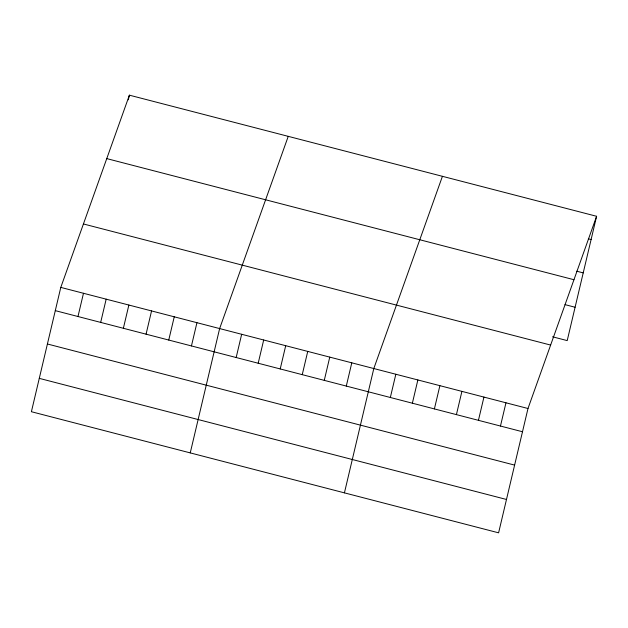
<?xml version="1.0" encoding="UTF-8"?>
<svg xmlns="http://www.w3.org/2000/svg" width="628" height="628" viewBox="0 0 628 628"><rect width="100%" height="100%" fill="white"/><g stroke="black" fill="none" stroke-linecap="round" stroke-linejoin="round"><path stroke-width="0.94" d="M60.79 287.396L31.4 411.717L498.601 532.827L527.991 408.506L596.6 216.283L129.399 95.173L60.79 287.396L527.991 408.506M128.3 99.821L129.399 95.173M77.982 316.528L83.477 293.276M100.676 322.407L106.171 299.164M123.371 328.295L128.866 305.043M146.065 334.175L151.56 310.923M168.751 340.054L174.254 316.81M191.446 345.942L196.941 322.69M190.245 452.89L219.635 328.57L288.244 136.355M236.167 357.528L241.662 334.284M258.194 363.243L263.689 339.991M280.214 368.95L285.709 345.698M302.241 374.657L307.736 351.413M324.268 380.372L329.763 357.12M346.295 386.079L351.79 362.827M344.427 492.862L373.809 368.542L442.426 176.319M390.341 397.5L395.836 374.249M412.368 403.207L417.863 379.956M434.395 408.914L439.89 385.671M456.415 414.629L461.91 391.377M478.442 420.336L483.937 397.084M500.469 426.043L505.964 402.799M596.6 216.283L567.21 340.604L552.53 336.796M588.35 238.821L591.105 239.535M576.794 271.218L583.224 272.89M106.76 158.609L573.961 279.719M565.004 304.635L575.099 307.249M83.43 223.961L550.63 345.07M55.295 310.64L522.496 431.75M47.406 343.995L514.607 465.105M39.281 378.362L506.482 499.472"/></g></svg>
